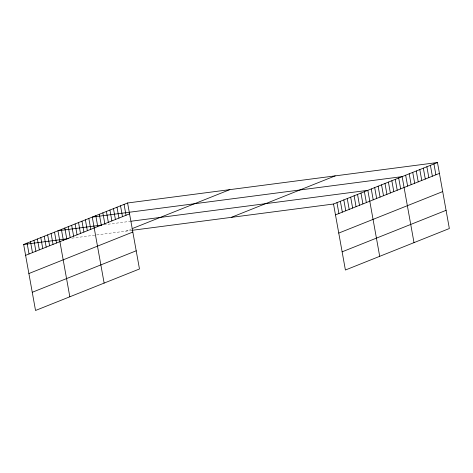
<?xml version="1.0" encoding="UTF-8"?>
<svg xmlns="http://www.w3.org/2000/svg" width="473" height="473" viewBox="0 0 473 473"><rect width="100%" height="100%" fill="white"/><g stroke="black" fill="none" stroke-linecap="round" stroke-linejoin="round"><path stroke-width="0.35" stroke-dasharray="2.37 1.77" d="M125.907 231.126L131.399 228.932M103.971 224.776L130.264 221.34M71.855 238.179L95.96 235.034M96.693 234.939L132.068 230.321"/><path stroke-width="0.71" d="M127.598 202.982L139.476 268.983L35.528 310.477L23.65 244.476L127.598 202.982L437.472 162.523L449.35 228.524L345.402 270.018L333.524 204.017L437.472 162.523M25.607 255.349L129.555 213.855M132.771 228.382L229.86 189.632M28.877 273.542L132.83 232.048M32.253 292.284L136.2 250.791M231.267 217.367L335.215 175.873M335.481 214.89L439.429 173.396M338.751 233.083L442.704 191.589M342.127 251.825L446.074 210.331M101.778 225.059L57.954 230.783L69.827 296.784M130.997 221.246L367.828 190.323L379.701 256.325M23.65 244.476L68.934 238.563M132.068 230.321L333.524 204.017M433.942 163.936L435.893 174.803M430.406 165.343L432.363 176.216M426.871 166.756L428.828 177.629M423.335 168.163L425.292 179.036M419.805 169.576L421.756 180.45M416.27 170.99L418.227 181.857M412.734 172.397L414.691 183.27M409.198 173.81L411.155 184.683M405.663 175.217L407.62 186.09M414.005 242.631L402.133 176.63L92.259 217.089L104.131 283.091M398.704 178.002L400.655 188.869M395.268 179.368L397.225 190.241M391.839 180.739L393.796 191.612M388.41 182.105L390.367 192.978M384.981 183.477L386.938 194.35M381.551 184.848L383.502 195.716M378.116 186.214L380.073 197.087M374.687 187.586L376.644 198.453M371.258 188.952L373.215 199.825M364.399 191.689L366.35 202.562M360.964 193.061L362.921 203.934M357.535 194.433L359.492 205.3M354.106 195.798L356.063 206.671M350.676 197.17L352.633 208.043M347.247 198.536L349.204 209.409M343.812 199.908L345.769 210.781M340.383 201.279L342.34 212.146M336.953 202.645L338.91 213.518M124.068 204.395L126.025 215.262M120.532 205.802L122.489 216.675M116.997 207.215L118.954 218.088M113.461 208.623L115.418 219.496M109.931 210.036L111.882 220.909M106.395 211.449L108.352 222.316M102.86 212.856L104.817 223.729M99.324 214.269L101.281 225.142M95.794 215.676L97.745 226.549M88.829 218.461L90.781 229.328M85.394 219.827L87.351 230.7M81.965 221.198L83.922 232.072M78.536 222.564L80.493 233.437M75.106 223.936L77.064 234.809M71.677 225.308L73.628 236.175M68.242 226.673L70.199 237.547M64.813 228.045L66.77 238.918M61.384 229.411L63.341 240.284M54.525 232.154L56.482 243.021M51.096 233.52L53.047 244.393M47.661 234.892L49.618 245.759M44.231 236.258L46.188 247.131M40.802 237.629L42.759 248.502M37.373 238.995L39.33 249.868M33.944 240.367L35.895 251.24M30.509 241.738L32.466 252.606M27.079 243.104L29.036 253.977"/></g></svg>
